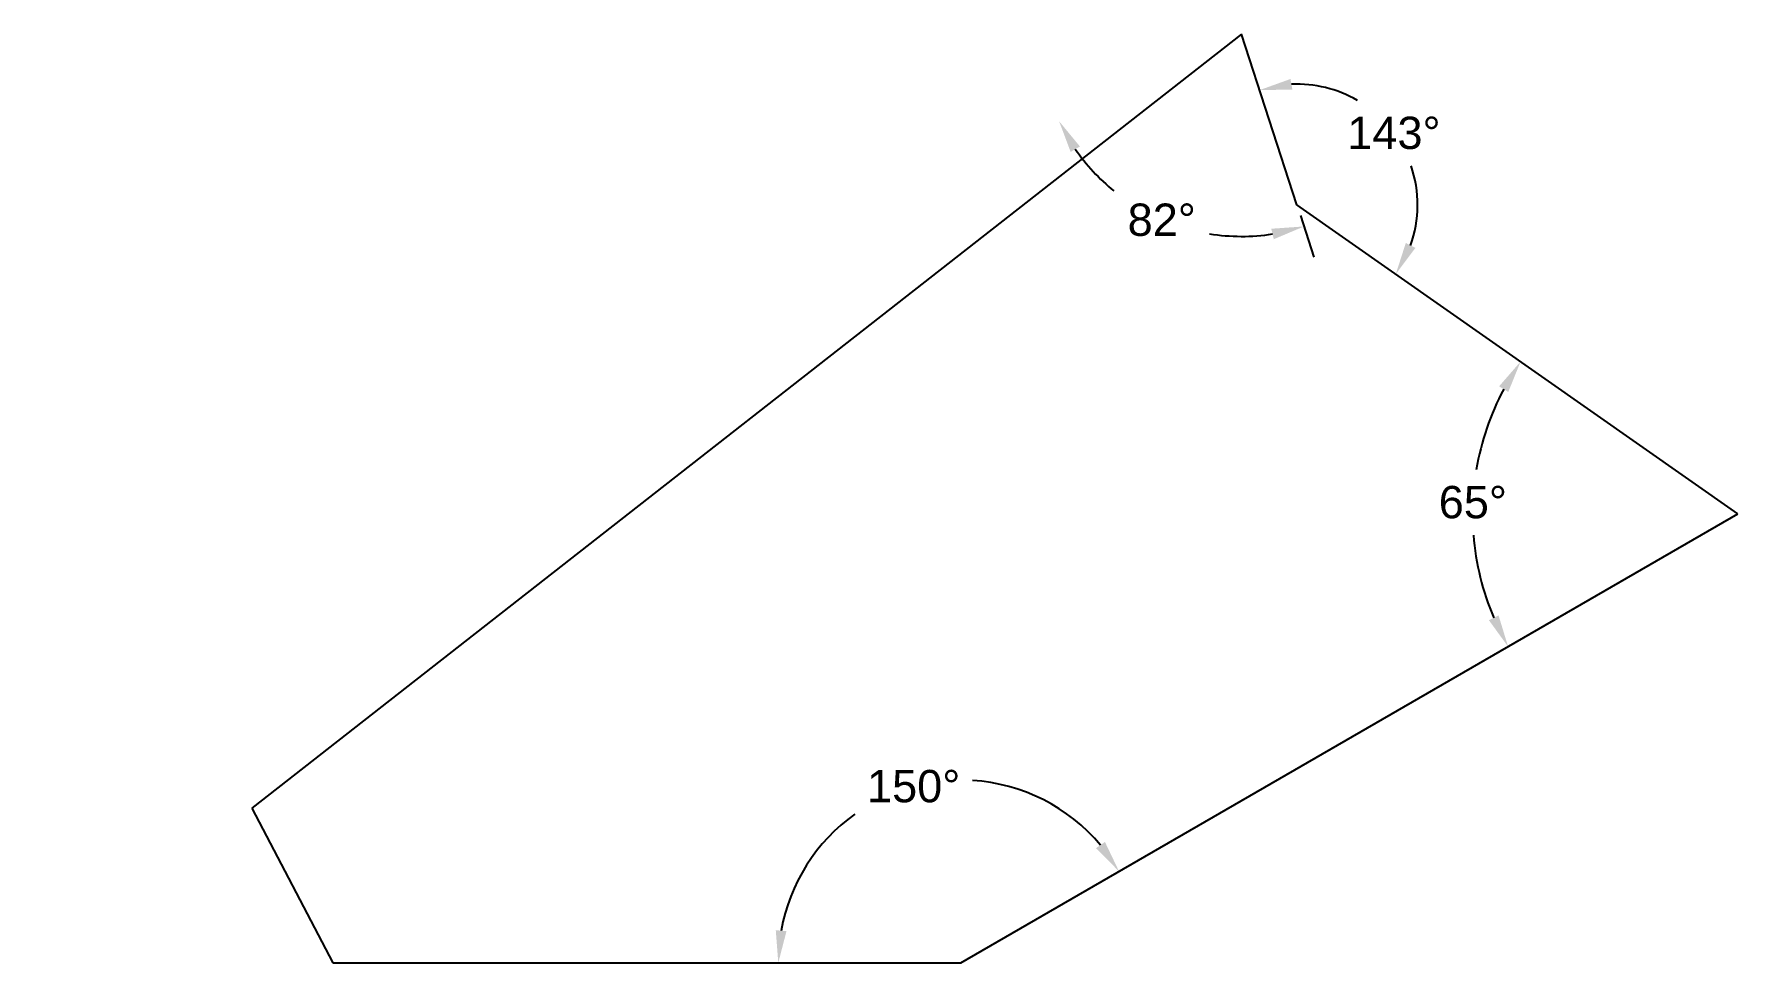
# Model space of a CAD drawing. Header units: inches. Extents: x 9.54 to 19.04, y 9.07 to 14.24.
import ezdxf

# ---------------------------------------------------------------- set-up
doc = ezdxf.new("R2010")
doc.units = ezdxf.units.IN
doc.header["$MEASUREMENT"] = 0
doc.styles.get("Standard").update_dxf_attribs({"font": 'arial.ttf'})
doc.dimstyles.get("Standard").update_dxf_attribs({"dimtxt": 0.18, "dimasz": 0.18, "dimexe": 0.18, "dimexo": 0.0625, "dimgap": 0.09, "dimtad": 0, "dimtih": 1, "dimtoh": 1, "dimdec": 4, "dimzin": 0, "dimdsep": 46, "dimtxsty": 'Standard', "dimcen": 0.09, "dimadec": 0, "dimazin": 0, "dimtfac": 1, "dimtdec": 4, "dimtofl": 0, "dimtmove": 0, "dimatfit": 3, "dimfxl": 1, "dimtolj": 1, "dimtzin": 0, "dimarcsym": 0})

# ---------------------------------------------------------------- blocks, each defined once
blk = doc.blocks.new('*D3')
at = {"color": 0, "lineweight": -2, "transparency": 16777216}
for start, end in [(40.14574, 86.3623), (125.52691, 169.85426)]:
    blk.add_arc((14.7099, 9.0681), 1.0178, start, end, dxfattribs=at)
at = {"color": 0, "transparency": 16777216}
for points in [[(15.5125, 9.7416), (15.4633, 9.7071), (15.5913, 9.577)], [(13.7378, 9.2447), (13.6781, 9.25), (13.692, 9.0681)]]:
    blk.add_solid(points, dxfattribs=at)
at = {"layer": 'Defpoints', "color": 0, "transparency": 16777216}
for p in [(19.04, 11.5681), (14.8866, 10.0705), (11.2099, 9.0681), (14.7099, 9.0681), (14.7099, 9.0681)]:
    blk.add_point(p, dxfattribs=at)
at = {"color": 0, "transparency": 16777216, "insert": (14.4464, 10.0512), "char_height": 0.18, "attachment_point": 5}
blk.add_mtext('\\A1;150°', dxfattribs=at)
blk = doc.blocks.new('*D7')
at = {"color": 0, "lineweight": -2, "transparency": 16777216}
for start, end in [(59.93863, 92.61318), (340.38682, 18.91446)]:
    blk.add_arc((16.5825, 13.2888), 0.6723, start, end, dxfattribs=at)
at = {"color": 0, "transparency": 16777216}
for points in [[(16.5572, 13.9309), (16.5465, 13.9899), (16.3748, 13.9282)], [(17.2425, 13.0494), (17.1891, 13.0769), (17.1332, 12.9032)]]:
    blk.add_solid(points, dxfattribs=at)
at = {"layer": 'Defpoints', "color": 0, "transparency": 16777216}
for p in [(16.2735, 14.2399), (17.2384, 13.4362), (16.5825, 13.2888), (16.5825, 13.2888), (19.04, 11.5681)]:
    blk.add_point(p, dxfattribs=at)
at = {"color": 0, "transparency": 16777216, "insert": (17.1229, 13.6887), "char_height": 0.18, "attachment_point": 5}
blk.add_mtext('\\A1;143°', dxfattribs=at)
blk = doc.blocks.new('*D8')
at = {"color": 0, "lineweight": -2, "transparency": 16777216}
for start, end in [(151.97881, 170.40781), (184.55383, 203.02119)]:
    blk.add_arc((19.04, 11.5681), 1.4787, start, end, dxfattribs=at)
at = {"color": 0, "transparency": 16777216}
for points in [[(17.709, 12.2785), (17.7602, 12.2471), (17.8287, 12.4162)], [(17.7059, 11.0032), (17.6522, 10.9764), (17.7594, 10.8287)]]:
    blk.add_solid(points, dxfattribs=at)
at = {"layer": 'Defpoints', "color": 0, "transparency": 16777216}
for p in [(16.5825, 13.2888), (17.6011, 11.9091), (19.04, 11.5681), (19.04, 11.5681), (14.7099, 9.0681)]:
    blk.add_point(p, dxfattribs=at)
at = {"color": 0, "transparency": 16777216, "insert": (17.5627, 11.6326), "char_height": 0.18, "attachment_point": 5}
blk.add_mtext('\\A1;65°', dxfattribs=at)
blk = doc.blocks.new('*D9')
at = {"color": 0, "lineweight": -2, "transparency": 16777216}
blk.add_line((16.6018, 13.2294), (16.6772, 12.9975), dxfattribs=at)
for start, end in [(214.68006, 230.84585), (260.91737, 278.83366)]:
    blk.add_arc((16.2735, 14.2399), 1.1263, start, end, dxfattribs=at)
at = {"color": 0, "transparency": 16777216}
for points in [[(15.3213, 13.584), (15.3732, 13.614), (15.257, 13.7547)], [(16.4395, 13.1561), (16.4534, 13.0977), (16.6216, 13.1687)]]:
    blk.add_solid(points, dxfattribs=at)
at = {"layer": 'Defpoints', "color": 0, "transparency": 16777216}
for p in [(16.2735, 14.2399), (16.2735, 14.2399), (15.5958, 13.3402), (16.5825, 13.2888), (9.5447, 11.0284)]:
    blk.add_point(p, dxfattribs=at)
at = {"color": 0, "transparency": 16777216, "insert": (15.829, 13.205), "char_height": 0.18, "attachment_point": 5}
blk.add_mtext('\\A1;82°', dxfattribs=at)

msp = doc.modelspace()

# ---------------------------------------------------------------- linework, layer by layer
for p, q in [((16.27351, 14.23986), (10.75744, 9.93023)), ((16.58253, 13.28881), (16.27351, 14.23986)), ((19.03998, 11.56808), (16.58253, 13.28881)), ((14.70986, 9.06808), (19.03998, 11.56808)), ((10.75744, 9.93023), (11.20986, 9.06808)), ((11.20986, 9.06808), (14.70986, 9.06808))]:
    msp.add_line(p, q)

# ---------------------------------------------------------------- dimensions: what is measured, and where the dimension line sits
for base, line1, line2, picture, middle in [((15.59582, 13.34024), ((16.58253, 13.28881), (16.27351, 14.23986)), ((16.27351, 14.23986), (9.5447, 11.02841)), '*D9', (15.82903, 13.20496)), ((17.23845, 13.43623), ((19.03998, 11.56808), (16.58253, 13.28881)), ((16.58253, 13.28881), (16.27351, 14.23986)), '*D7', (17.12295, 13.6887)), ((17.60114, 11.90909), ((14.70986, 9.06808), (19.03998, 11.56808)), ((19.03998, 11.56808), (16.58253, 13.28881)), '*D8', (17.56269, 11.63258)), ((14.8866, 10.07045), ((14.70986, 9.06808), (19.03998, 11.56808)), ((11.20986, 9.06808), (14.70986, 9.06808)), '*D3', (14.44642, 10.05124))]:
    dim = msp.add_angular_dim_2l(base=base, line1=line1, line2=line2, dimstyle='Standard')
    dim.commit()
    dim.dimension.update_dxf_attribs({"geometry": picture, "text_midpoint": middle})

doc.saveas('drawing.dxf')
